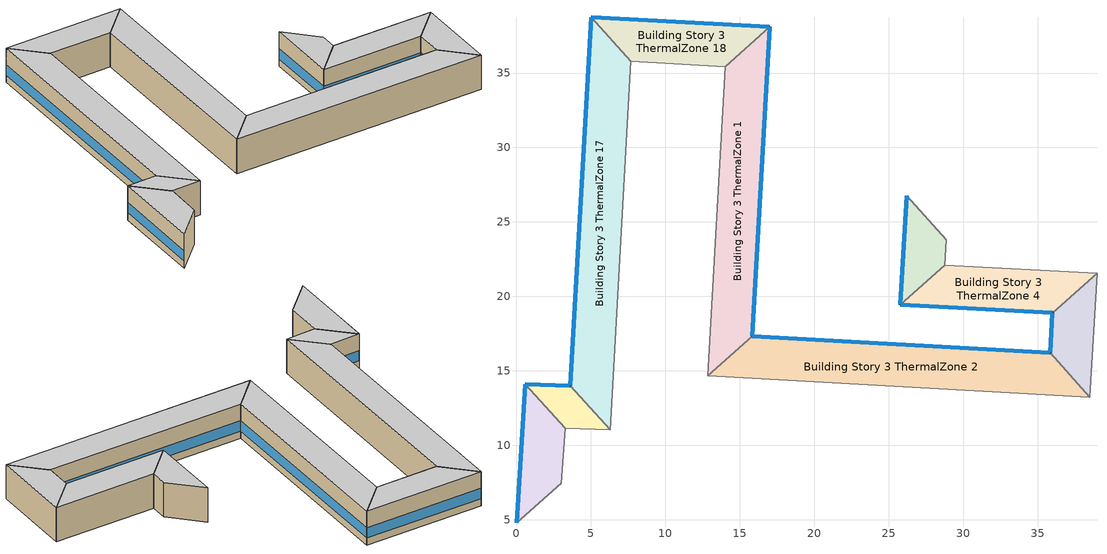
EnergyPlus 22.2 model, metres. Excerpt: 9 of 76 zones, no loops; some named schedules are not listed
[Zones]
Building Story 3 ThermalZone 1
 floor adiabatic (Typical Interior Ceiling): 17,38.09 15.83,17.33 12.84,14.66 14.02,35.43 z7.2
 wall outside (Typical Insulated Steel Framed Exterior Wall R-12.99): 15.83,17.33 17,38.09 z7.2:10.8
 wall adiabatic (Typical Interior Wall): 17,38.09 14.02,35.43 12.84,14.66 15.83,17.33 z7.2:10.8
 window (U 0.55 SHGC 0.25): 15.83,17.35 17,38.07 z7.96:9.04
 ceiling adiabatic (Typical Interior Ceiling): 14.02,35.43 12.84,14.66 15.83,17.33 17,38.09 z10.8
Building Story 3 ThermalZone 15
 floor adiabatic (Typical Interior Ceiling): 0,4.78 0.59,14.1 3.27,11.14 2.99,7.43 z7.2
 wall outside (Typical Insulated Steel Framed Exterior Wall R-12.99): 0.59,14.1 0,4.78 z7.2:10.8
 wall adiabatic (Typical Interior Wall): 0,4.78 2.99,7.43 3.27,11.14 0.59,14.1 z7.2:10.8
 window (U 0.55 SHGC 0.25): 0.58,14.08 0,4.8 z7.96:9.05
 ceiling adiabatic (Typical Interior Ceiling): 2.99,7.43 3.27,11.14 0.59,14.1 0,4.78 z10.8
Building Story 3 ThermalZone 16
 floor adiabatic (Typical Interior Ceiling): 0.59,14.1 3.6,13.99 6.29,11.04 3.27,11.14 z7.2
 wall outside (Typical Insulated Steel Framed Exterior Wall R-12.99): 3.6,13.99 0.59,14.1 z7.2:10.8
 wall adiabatic (Typical Interior Wall): 0.59,14.1 3.27,11.14 6.29,11.04 3.6,13.99 z7.2:10.8
 window (U 0.55 SHGC 0.25): 3.58,13.99 0.61,14.1 z7.96:9.06
 ceiling adiabatic (Typical Interior Ceiling): 3.27,11.14 6.29,11.04 3.6,13.99 0.59,14.1 z10.8
Building Story 3 ThermalZone 17
 floor adiabatic (Typical Interior Ceiling): 3.6,13.99 5.02,38.76 7.69,35.78 6.29,11.04 z7.2
 wall outside (Typical Insulated Steel Framed Exterior Wall R-12.99): 5.02,38.76 3.6,13.99 z7.2:10.8
 wall adiabatic (Typical Interior Wall): 3.6,13.99 6.29,11.04 7.69,35.78 5.02,38.76 z7.2:10.8
 window (U 0.55 SHGC 0.25): 5.02,38.73 3.6,14.02 z7.96:9.04
 ceiling adiabatic (Typical Interior Ceiling): 6.29,11.04 7.69,35.78 5.02,38.76 3.6,13.99 z10.8
Building Story 3 ThermalZone 18
 floor adiabatic (Typical Interior Ceiling): 5.02,38.76 17,38.09 14.02,35.43 7.69,35.78 z7.2
 wall outside (Typical Insulated Steel Framed Exterior Wall R-12.99): 17,38.09 5.02,38.76 z7.2:10.8
 wall adiabatic (Typical Interior Wall): 5.02,38.76 7.69,35.78 14.02,35.43 17,38.09 z7.2:10.8
 window (U 0.55 SHGC 0.25): 16.97,38.09 5.05,38.76 z7.96:9.05
 ceiling adiabatic (Typical Interior Ceiling): 7.69,35.78 14.02,35.43 17,38.09 5.02,38.76 z10.8
Building Story 3 ThermalZone 2
 floor adiabatic (Typical Interior Ceiling): 15.83,17.33 35.84,16.21 38.5,13.22 12.84,14.66 z7.2
 wall outside (Typical Insulated Steel Framed Exterior Wall R-12.99): 35.84,16.21 15.83,17.33 z7.2:10.8
 wall adiabatic (Typical Interior Wall): 15.83,17.33 12.84,14.66 38.5,13.22 35.84,16.21 z7.2:10.8
 window (U 0.55 SHGC 0.25): 35.81,16.22 15.85,17.32 z7.96:9.04
 ceiling adiabatic (Typical Interior Ceiling): 12.84,14.66 38.5,13.22 35.84,16.21 15.83,17.33 z10.8
Building Story 3 ThermalZone 3
 floor adiabatic (Typical Interior Ceiling): 35.84,16.21 36.01,18.88 39,21.54 38.5,13.22 z7.2
 wall outside (Typical Insulated Steel Framed Exterior Wall R-12.99): 36.01,18.88 35.84,16.21 z7.2:10.8
 wall adiabatic (Typical Interior Wall): 35.84,16.21 38.5,13.22 39,21.54 36.01,18.88 z7.2:10.8
 window (U 0.55 SHGC 0.25): 36.01,18.85 35.84,16.24 z7.96:9.06
 ceiling adiabatic (Typical Interior Ceiling): 38.5,13.22 39,21.54 36.01,18.88 35.84,16.21 z10.8
Building Story 3 ThermalZone 4
 floor adiabatic (Typical Interior Ceiling): 36.01,18.88 25.79,19.44 28.77,22.1 39,21.54 z7.2
 wall outside (Typical Insulated Steel Framed Exterior Wall R-12.99): 25.79,19.44 36.01,18.88 z7.2:10.8
 wall adiabatic (Typical Interior Wall): 36.01,18.88 39,21.54 28.77,22.1 25.79,19.44 z7.2:10.8
 window (U 0.55 SHGC 0.25): 25.82,19.43 35.98,18.88 z7.96:9.05
 ceiling adiabatic (Typical Interior Ceiling): 39,21.54 28.77,22.1 25.79,19.44 36.01,18.88 z10.8
Building Story 3 ThermalZone 5
 floor adiabatic (Typical Interior Ceiling): 25.79,19.44 26.21,26.77 28.88,23.78 28.77,22.1 z7.2
 wall outside (Typical Insulated Steel Framed Exterior Wall R-12.99): 26.21,26.77 25.79,19.44 z7.2:10.8
 wall adiabatic (Typical Interior Wall): 25.79,19.44 28.77,22.1 28.88,23.78 26.21,26.77 z7.2:10.8
 window (U 0.55 SHGC 0.25): 26.21,26.74 25.79,19.46 z7.96:9.05
 ceiling adiabatic (Typical Interior Ceiling): 28.77,22.1 28.88,23.78 26.21,26.77 25.79,19.44 z10.8
[Building]
bld_37: Terrain=City
[Site:Location]
Jack Northrop Fld H_CA_USA: Latitude {deg}=41.3121; Longitude {deg}=-105.582; Time Zone {hr}=-8; Elevation {m}=21
[Site:GroundTemperature:FCfactorMethod]
January Ground Temperature {C}=18.8; February Ground Temperature {C}=14.3; March Ground Temperature {C}=13.6; April Ground Temperature {C}=13.2; May Ground Temperature {C}=13.3; June Ground Temperature {C}=12.6; July Ground Temperature {C}=15.3; August Ground Temperature {C}=15.6; September Ground Temperature {C}=17.7; October Ground Temperature {C}=19.4; November Ground Temperature {C}=19.7; December Ground Temperature {C}=18.5
[Site:WaterMainsTemperature]
Calculation Method=Correlation; Annual Average Outdoor Air Temperature {C}=8.96667; Maximum Difference In Monthly Average Outdoor Air Temperatures {deltaC}=26.2
[SizingPeriod:DesignDay] Day of Month=21; Dry-Bulb Temperature Range Modifier Type=DefaultMultipliers; Humidity Condition Type=Wetbulb; Barometric Pressure {Pa}=98769; Rain Indicator=No; Snow Indicator=No; Daylight Saving Time Indicator=No; Begin Environment Reset Mode=FullResetAtBeginEnvironment
Name | Month | Day Type | Maximum Dry-Bulb Temperature {C} | Daily Dry-Bulb Temperature Range {deltaC} | Wetbulb or DewPoint at Maximum Dry-Bulb {C} | Wind Speed {m/s} | Wind Direction {deg} | Solar Model Indicator | ASHRAE Clear Sky Optical Depth for Beam Irradiance (taub) | ASHRAE Clear Sky Optical Depth for Diffuse Irradiance (taud) | Sky Clearness
Buffalo Niagara Intl Ap Ann Clg .4% Condns DB=>MWB 1 | 7 | SummerDesignDay | 30.3 | 9.3 | 21.8 | 5.7 | 240 | ASHRAETau | 0.462 | 2.001
Buffalo Niagara Intl Ap Ann Clg .4% Condns WB=>MDB 1 | 7 | SummerDesignDay | 27.8 | 9.3 | 23.8 | 5.7 | 240 | ASHRAETau | 0.462 | 2.001
Buffalo Niagara Intl Ap Ann Htg 99.6% Condns DB 1 | 1 | WinterDesignDay | -16.3 | 0 | -16.3 | 5.1 | 270 | ASHRAEClearSky |  |  | 0
[Material] Thermal Absorptance=0.9; Solar Absorptance=0.7
Name | Roughness | Thickness {m} | Conductivity {W/m-K} | Density {kg/m3} | Specific Heat {J/kg-K} | Visible Absorptance
100mm Normalweight concrete floor | MediumRough | 0.1016 | 2.31045 | 2322 | 832.557 | 0.7
25mm Stucco | Smooth | 0.0254 | 0.72 | 1856 | 840 | 0.7
5/8 in. Gypsum Board | MediumSmooth | 0.0159 | 0.16 | 800 | 1090 | 0.7
G01 13mm gypsum board | Smooth | 0.0127 | 0.160031 | 800.001 | 1090.73 | 0.5
Std Wood 6inch 1; Std Wood 6inch 2 | MediumSmooth | 0.15 | 0.12 | 540 | 1210 | 0.7
[Material:NoMass] Roughness=Smooth; Thermal Absorptance=0.9; Solar Absorptance=0.7
Name | Thermal Resistance {m2-K/W} | Visible Absorptance
CP02 CARPET PAD | 0.21648 | 0.8
Typical Insulation R-10.81 | 1.90342 | 0.7
[WindowMaterial:Gas]
Gap_1_W_0_0032: Gas Type=Air; Thickness {m}=0.0032
[WindowMaterial:Glazing] Optical Data Type=SpectralAverage; Infrared Transmittance at Normal Incidence=0; Back Side Infrared Hemispherical Emissivity=0.84; Conductivity {W/m-K}=1; Dirt Correction Factor for Solar and Visible Transmittance=1; Solar Diffusing=No
Name | Thickness {m} | Solar Transmittance at Normal Incidence | Front Side Solar Reflectance at Normal Incidence | Back Side Solar Reflectance at Normal Incidence | Visible Transmittance at Normal Incidence | Front Side Visible Reflectance at Normal Incidence | Back Side Visible Reflectance at Normal Incidence | Front Side Infrared Hemispherical Emissivity
Glass_2022F_LayerAvg | 0.0039 | 0.355897 | 0.394095 | 0.265645 | 0.677694 | 0.042734 | 0.05547 | 0.046
Glass_2175_LayerAvg | 0.0086 | 0.167758 | 0.217606 | 0.437978 | 0.416044 | 0.078729 | 0.10654 | 0.84
[Construction]
InteriorFurnishings 1: Std Wood 6inch 1
InteriorFurnishings 2: Std Wood 6inch 2
Typical Insulated Steel Framed Exterior Wall R-12.99: 25mm Stucco, 5/8 in. Gypsum Board, Typical Insulation R-10.81, 5/8 in. Gypsum Board
Typical Interior Ceiling: CP02 CARPET PAD, 100mm Normalweight concrete floor
Typical Interior Wall: G01 13mm gypsum board, G01 13mm gypsum board
U 0.55 SHGC 0.25: Glass_2175_LayerAvg, Gap_1_W_0_0032, Glass_2022F_LayerAvg
[Zone] Multiplier=1; Part of Total Floor Area=Yes
Building Story 3 ThermalZone 1; Building Story 3 ThermalZone 15; Building Story 3 ThermalZone 16; Building Story 3 ThermalZone 17; Building Story 3 ThermalZone 18; Building Story 3 ThermalZone 2; Building Story 3 ThermalZone 3; Building Story 3 ThermalZone 4; Building Story 3 ThermalZone 5
[Space] Space Type=Story Mid2 Blended Space Type
Name | Zone
Building Story 3 Space 1 | Building Story 3 ThermalZone 1
Building Story 3 Space 15 | Building Story 3 ThermalZone 15
Building Story 3 Space 16 | Building Story 3 ThermalZone 16
Building Story 3 Space 17 | Building Story 3 ThermalZone 17
Building Story 3 Space 18 | Building Story 3 ThermalZone 18
Building Story 3 Space 2 | Building Story 3 ThermalZone 2
Building Story 3 Space 3 | Building Story 3 ThermalZone 3
Building Story 3 Space 4 | Building Story 3 ThermalZone 4
Building Story 3 Space 5 | Building Story 3 ThermalZone 5
[SpaceList]
Story Mid2 Blended Space Type: Building Story 3 Space 6, Building Story 3 Space 9, Building Story 3 Space 14, Building Story 3 Space 16, Building Story 3 Space 17, Building Story 3 Space 15, Building Story 3 Space 8, Building Story 3 Space 3, Building Story 3 Space 7, Building Story 3 Space 5, Building Story 3 Space 4, Building Story 3 Space 11, Building Story 3 Space 10, Building Story 3 Space 2, Building Story 3 Space 13, Building Story 3 Space 18, Building Story 3 Space 1, Building Story 3 Space, Building Story 3 Space 12
[InternalMass]
Name | Construction | Zone or ZoneList | Space or SpaceList | Surface Area {m2}
Building Story 3 Space 16 Office WholeBuilding - Lg Office A  - Story Mid2 Mass; Building Story 3 Space 16 Office WholeBuilding - Lg Office C  - Story Mid2 Mass | InteriorFurnishings 1 | Building Story 3 ThermalZone 16 | Building Story 3 Space 16 | 1.07149
Building Story 3 Space 17 Office WholeBuilding - Lg Office A  - Story Mid2 Mass; Building Story 3 Space 17 Office WholeBuilding - Lg Office C  - Story Mid2 Mass | InteriorFurnishings 1 | Building Story 3 ThermalZone 17 | Building Story 3 Space 17 | 8.72851
Building Story 3 Space 15 Office WholeBuilding - Lg Office A  - Story Mid2 Mass; Building Story 3 Space 15 Office WholeBuilding - Lg Office C  - Story Mid2 Mass | InteriorFurnishings 1 | Building Story 3 ThermalZone 15 | Building Story 3 Space 15 | 2.30123
Building Story 3 Space 3 Office WholeBuilding - Lg Office A  - Story Mid2 Mass; Building Story 3 Space 3 Office WholeBuilding - Lg Office C  - Story Mid2 Mass | InteriorFurnishings 1 | Building Story 3 ThermalZone 3 | Building Story 3 Space 3 | 1.92593
Building Story 3 Space 5 Office WholeBuilding - Lg Office A  - Story Mid2 Mass; Building Story 3 Space 5 Office WholeBuilding - Lg Office C  - Story Mid2 Mass | InteriorFurnishings 1 | Building Story 3 ThermalZone 5 | Building Story 3 Space 5 | 1.58098
Building Story 3 Space 4 Office WholeBuilding - Lg Office A  - Story Mid2 Mass; Building Story 3 Space 4 Office WholeBuilding - Lg Office C  - Story Mid2 Mass | InteriorFurnishings 1 | Building Story 3 ThermalZone 4 | Building Story 3 Space 4 | 3.57642
Building Story 3 Space 2 Office WholeBuilding - Lg Office A  - Story Mid2 Mass; Building Story 3 Space 2 Office WholeBuilding - Lg Office C  - Story Mid2 Mass | InteriorFurnishings 1 | Building Story 3 ThermalZone 2 | Building Story 3 Space 2 | 8.02273
Building Story 3 Space 18 Office WholeBuilding - Lg Office A  - Story Mid2 Mass; Building Story 3 Space 18 Office WholeBuilding - Lg Office C  - Story Mid2 Mass | InteriorFurnishings 1 | Building Story 3 ThermalZone 18 | Building Story 3 Space 18 | 3.21115
Building Story 3 Space 1 Office WholeBuilding - Lg Office A  - Story Mid2 Mass; Building Story 3 Space 1 Office WholeBuilding - Lg Office C  - Story Mid2 Mass | InteriorFurnishings 1 | Building Story 3 ThermalZone 1 | Building Story 3 Space 1 | 7.28305
Building Story 3 Space 16 Office WholeBuilding - Lg Office A end_a - Story Mid2 Mass; Building Story 3 Space 16 Office WholeBuilding - Lg Office C end_a - Story Mid2 Mass | InteriorFurnishings 1 | Building Story 3 ThermalZone 16 | Building Story 3 Space 16 | 0.200138
Building Story 3 Space 17 Office WholeBuilding - Lg Office A end_a - Story Mid2 Mass; Building Story 3 Space 17 Office WholeBuilding - Lg Office C end_a - Story Mid2 Mass | InteriorFurnishings 1 | Building Story 3 ThermalZone 17 | Building Story 3 Space 17 | 1.63036
Building Story 3 Space 15 Office WholeBuilding - Lg Office A end_a - Story Mid2 Mass; Building Story 3 Space 15 Office WholeBuilding - Lg Office C end_a - Story Mid2 Mass | InteriorFurnishings 1 | Building Story 3 ThermalZone 15 | Building Story 3 Space 15 | 0.429837
Building Story 3 Space 3 Office WholeBuilding - Lg Office A end_a - Story Mid2 Mass; Building Story 3 Space 3 Office WholeBuilding - Lg Office C end_a - Story Mid2 Mass | InteriorFurnishings 1 | Building Story 3 ThermalZone 3 | Building Story 3 Space 3 | 0.359736
Building Story 3 Space 5 Office WholeBuilding - Lg Office A end_a - Story Mid2 Mass; Building Story 3 Space 5 Office WholeBuilding - Lg Office C end_a - Story Mid2 Mass | InteriorFurnishings 1 | Building Story 3 ThermalZone 5 | Building Story 3 Space 5 | 0.295304
Building Story 3 Space 4 Office WholeBuilding - Lg Office A end_a - Story Mid2 Mass; Building Story 3 Space 4 Office WholeBuilding - Lg Office C end_a - Story Mid2 Mass | InteriorFurnishings 1 | Building Story 3 ThermalZone 4 | Building Story 3 Space 4 | 0.668023
Building Story 3 Space 2 Office WholeBuilding - Lg Office A end_a - Story Mid2 Mass; Building Story 3 Space 2 Office WholeBuilding - Lg Office C end_a - Story Mid2 Mass | InteriorFurnishings 1 | Building Story 3 ThermalZone 2 | Building Story 3 Space 2 | 1.49853
Building Story 3 Space 18 Office WholeBuilding - Lg Office A end_a - Story Mid2 Mass; Building Story 3 Space 18 Office WholeBuilding - Lg Office C end_a - Story Mid2 Mass | InteriorFurnishings 1 | Building Story 3 ThermalZone 18 | Building Story 3 Space 18 | 0.599796
Building Story 3 Space 1 Office WholeBuilding - Lg Office A end_a - Story Mid2 Mass; Building Story 3 Space 1 Office WholeBuilding - Lg Office C end_a - Story Mid2 Mass | InteriorFurnishings 1 | Building Story 3 ThermalZone 1 | Building Story 3 Space 1 | 1.36037
Building Story 3 Space 16 Office WholeBuilding - Lg Office B  - Story Mid2 Mass | InteriorFurnishings 1 | Building Story 3 ThermalZone 16 | Building Story 3 Space 16 | 5.99194
Building Story 3 Space 17 Office WholeBuilding - Lg Office B  - Story Mid2 Mass | InteriorFurnishings 1 | Building Story 3 ThermalZone 17 | Building Story 3 Space 17 | 48.8113
Building Story 3 Space 15 Office WholeBuilding - Lg Office B  - Story Mid2 Mass | InteriorFurnishings 1 | Building Story 3 ThermalZone 15 | Building Story 3 Space 15 | 12.8689
Building Story 3 Space 3 Office WholeBuilding - Lg Office B  - Story Mid2 Mass | InteriorFurnishings 1 | Building Story 3 ThermalZone 3 | Building Story 3 Space 3 | 10.7701
Building Story 3 Space 5 Office WholeBuilding - Lg Office B  - Story Mid2 Mass | InteriorFurnishings 1 | Building Story 3 ThermalZone 5 | Building Story 3 Space 5 | 8.8411
Building Story 3 Space 4 Office WholeBuilding - Lg Office B  - Story Mid2 Mass | InteriorFurnishings 1 | Building Story 3 ThermalZone 4 | Building Story 3 Space 4 | 19.9999
Building Story 3 Space 2 Office WholeBuilding - Lg Office B  - Story Mid2 Mass | InteriorFurnishings 1 | Building Story 3 ThermalZone 2 | Building Story 3 Space 2 | 44.8645
Building Story 3 Space 18 Office WholeBuilding - Lg Office B  - Story Mid2 Mass | InteriorFurnishings 1 | Building Story 3 ThermalZone 18 | Building Story 3 Space 18 | 17.9573
Building Story 3 Space 1 Office WholeBuilding - Lg Office B  - Story Mid2 Mass | InteriorFurnishings 1 | Building Story 3 ThermalZone 1 | Building Story 3 Space 1 | 40.7281
Building Story 3 Space 16 Office WholeBuilding - Lg Office B end_a - Story Mid2 Mass | InteriorFurnishings 1 | Building Story 3 ThermalZone 16 | Building Story 3 Space 16 | 1.11921
Building Story 3 Space 17 Office WholeBuilding - Lg Office B end_a - Story Mid2 Mass | InteriorFurnishings 1 | Building Story 3 ThermalZone 17 | Building Story 3 Space 17 | 9.11725
Building Story 3 Space 15 Office WholeBuilding - Lg Office B end_a - Story Mid2 Mass | InteriorFurnishings 1 | Building Story 3 ThermalZone 15 | Building Story 3 Space 15 | 2.40372
Building Story 3 Space 3 Office WholeBuilding - Lg Office B end_a - Story Mid2 Mass | InteriorFurnishings 1 | Building Story 3 ThermalZone 3 | Building Story 3 Space 3 | 2.0117
Building Story 3 Space 5 Office WholeBuilding - Lg Office B end_a - Story Mid2 Mass | InteriorFurnishings 1 | Building Story 3 ThermalZone 5 | Building Story 3 Space 5 | 1.65139
Building Story 3 Space 4 Office WholeBuilding - Lg Office B end_a - Story Mid2 Mass | InteriorFurnishings 1 | Building Story 3 ThermalZone 4 | Building Story 3 Space 4 | 3.7357
Building Story 3 Space 2 Office WholeBuilding - Lg Office B end_a - Story Mid2 Mass | InteriorFurnishings 1 | Building Story 3 ThermalZone 2 | Building Story 3 Space 2 | 8.38003
Building Story 3 Space 18 Office WholeBuilding - Lg Office B end_a - Story Mid2 Mass | InteriorFurnishings 1 | Building Story 3 ThermalZone 18 | Building Story 3 Space 18 | 3.35416
Building Story 3 Space 1 Office WholeBuilding - Lg Office B end_a - Story Mid2 Mass | InteriorFurnishings 1 | Building Story 3 ThermalZone 1 | Building Story 3 Space 1 | 7.60741
Building Story 3 Space 16 SecondarySchool Classroom A  - Story Mid2 Mass; Building Story 3 Space 16 SecondarySchool Classroom C  - Story Mid2 Mass | InteriorFurnishings 1 | Building Story 3 ThermalZone 16 | Building Story 3 Space 16 | 1.79773
Building Story 3 Space 17 SecondarySchool Classroom A  - Story Mid2 Mass; Building Story 3 Space 17 SecondarySchool Classroom C  - Story Mid2 Mass | InteriorFurnishings 1 | Building Story 3 ThermalZone 17 | Building Story 3 Space 17 | 14.6446
Building Story 3 Space 15 SecondarySchool Classroom A  - Story Mid2 Mass; Building Story 3 Space 15 SecondarySchool Classroom C  - Story Mid2 Mass | InteriorFurnishings 1 | Building Story 3 ThermalZone 15 | Building Story 3 Space 15 | 3.861
Building Story 3 Space 3 SecondarySchool Classroom A  - Story Mid2 Mass; Building Story 3 Space 3 SecondarySchool Classroom C  - Story Mid2 Mass | InteriorFurnishings 1 | Building Story 3 ThermalZone 3 | Building Story 3 Space 3 | 3.23131
Building Story 3 Space 5 SecondarySchool Classroom A  - Story Mid2 Mass; Building Story 3 Space 5 SecondarySchool Classroom C  - Story Mid2 Mass | InteriorFurnishings 1 | Building Story 3 ThermalZone 5 | Building Story 3 Space 5 | 2.65256
Building Story 3 Space 4 SecondarySchool Classroom A  - Story Mid2 Mass; Building Story 3 Space 4 SecondarySchool Classroom C  - Story Mid2 Mass | InteriorFurnishings 1 | Building Story 3 ThermalZone 4 | Building Story 3 Space 4 | 6.00049
Building Story 3 Space 2 SecondarySchool Classroom A  - Story Mid2 Mass; Building Story 3 Space 2 SecondarySchool Classroom C  - Story Mid2 Mass | InteriorFurnishings 1 | Building Story 3 ThermalZone 2 | Building Story 3 Space 2 | 13.4605
Building Story 3 Space 18 SecondarySchool Classroom A  - Story Mid2 Mass; Building Story 3 Space 18 SecondarySchool Classroom C  - Story Mid2 Mass | InteriorFurnishings 1 | Building Story 3 ThermalZone 18 | Building Story 3 Space 18 | 5.38765
Building Story 3 Space 1 SecondarySchool Classroom A  - Story Mid2 Mass; Building Story 3 Space 1 SecondarySchool Classroom C  - Story Mid2 Mass | InteriorFurnishings 1 | Building Story 3 ThermalZone 1 | Building Story 3 Space 1 | 12.2195
Building Story 3 Space 16 SecondarySchool Classroom A end_b - Story Mid2 Mass; Building Story 3 Space 16 SecondarySchool Classroom C end_b - Story Mid2 Mass | InteriorFurnishings 1 | Building Story 3 ThermalZone 16 | Building Story 3 Space 16 | 0.445588
Building Story 3 Space 17 SecondarySchool Classroom A end_b - Story Mid2 Mass; Building Story 3 Space 17 SecondarySchool Classroom C end_b - Story Mid2 Mass | InteriorFurnishings 1 | Building Story 3 ThermalZone 17 | Building Story 3 Space 17 | 3.62983
Building Story 3 Space 15 SecondarySchool Classroom A end_b - Story Mid2 Mass; Building Story 3 Space 15 SecondarySchool Classroom C end_b - Story Mid2 Mass | InteriorFurnishings 1 | Building Story 3 ThermalZone 15 | Building Story 3 Space 15 | 0.95699
Building Story 3 Space 3 SecondarySchool Classroom A end_b - Story Mid2 Mass; Building Story 3 Space 3 SecondarySchool Classroom C end_b - Story Mid2 Mass | InteriorFurnishings 1 | Building Story 3 ThermalZone 3 | Building Story 3 Space 3 | 0.800916
Building Story 3 Space 5 SecondarySchool Classroom A end_b - Story Mid2 Mass; Building Story 3 Space 5 SecondarySchool Classroom C end_b - Story Mid2 Mass | InteriorFurnishings 1 | Building Story 3 ThermalZone 5 | Building Story 3 Space 5 | 0.657465
Building Story 3 Space 4 SecondarySchool Classroom A end_b - Story Mid2 Mass; Building Story 3 Space 4 SecondarySchool Classroom C end_b - Story Mid2 Mass | InteriorFurnishings 1 | Building Story 3 ThermalZone 4 | Building Story 3 Space 4 | 1.48729
Building Story 3 Space 2 SecondarySchool Classroom A end_b - Story Mid2 Mass; Building Story 3 Space 2 SecondarySchool Classroom C end_b - Story Mid2 Mass | InteriorFurnishings 1 | Building Story 3 ThermalZone 2 | Building Story 3 Space 2 | 3.33633
Building Story 3 Space 18 SecondarySchool Classroom A end_b - Story Mid2 Mass; Building Story 3 Space 18 SecondarySchool Classroom C end_b - Story Mid2 Mass | InteriorFurnishings 1 | Building Story 3 ThermalZone 18 | Building Story 3 Space 18 | 1.33539
Building Story 3 Space 1 SecondarySchool Classroom A end_b - Story Mid2 Mass; Building Story 3 Space 1 SecondarySchool Classroom C end_b - Story Mid2 Mass | InteriorFurnishings 1 | Building Story 3 ThermalZone 1 | Building Story 3 Space 1 | 3.02873
Building Story 3 Space 16 SecondarySchool Corridor B  - Story Mid2 Mass | InteriorFurnishings 1 | Building Story 3 ThermalZone 16 | Building Story 3 Space 16 | 2.53492
Building Story 3 Space 17 SecondarySchool Corridor B  - Story Mid2 Mass | InteriorFurnishings 1 | Building Story 3 ThermalZone 17 | Building Story 3 Space 17 | 20.6499
Building Story 3 Space 15 SecondarySchool Corridor B  - Story Mid2 Mass | InteriorFurnishings 1 | Building Story 3 ThermalZone 15 | Building Story 3 Space 15 | 5.44425
Building Story 3 Space 3 SecondarySchool Corridor B  - Story Mid2 Mass | InteriorFurnishings 1 | Building Story 3 ThermalZone 3 | Building Story 3 Space 3 | 4.55636
Building Story 3 Space 5 SecondarySchool Corridor B  - Story Mid2 Mass | InteriorFurnishings 1 | Building Story 3 ThermalZone 5 | Building Story 3 Space 5 | 3.74027
Building Story 3 Space 4 SecondarySchool Corridor B  - Story Mid2 Mass | InteriorFurnishings 1 | Building Story 3 ThermalZone 4 | Building Story 3 Space 4 | 8.46107
Building Story 3 Space 2 SecondarySchool Corridor B  - Story Mid2 Mass | InteriorFurnishings 1 | Building Story 3 ThermalZone 2 | Building Story 3 Space 2 | 18.9801
Building Story 3 Space 18 SecondarySchool Corridor B  - Story Mid2 Mass | InteriorFurnishings 1 | Building Story 3 ThermalZone 18 | Building Story 3 Space 18 | 7.59692
Building Story 3 Space 1 SecondarySchool Corridor B  - Story Mid2 Mass | InteriorFurnishings 1 | Building Story 3 ThermalZone 1 | Building Story 3 Space 1 | 17.2302
Building Story 3 Space 16 SecondarySchool Corridor B end_b - Story Mid2 Mass | InteriorFurnishings 1 | Building Story 3 ThermalZone 16 | Building Story 3 Space 16 | 0.628307
Building Story 3 Space 17 SecondarySchool Corridor B end_b - Story Mid2 Mass | InteriorFurnishings 1 | Building Story 3 ThermalZone 17 | Building Story 3 Space 17 | 5.11829
Building Story 3 Space 15 SecondarySchool Corridor B end_b - Story Mid2 Mass | InteriorFurnishings 1 | Building Story 3 ThermalZone 15 | Building Story 3 Space 15 | 1.34942
Building Story 3 Space 3 SecondarySchool Corridor B end_b - Story Mid2 Mass | InteriorFurnishings 1 | Building Story 3 ThermalZone 3 | Building Story 3 Space 3 | 1.12934
Building Story 3 Space 5 SecondarySchool Corridor B end_b - Story Mid2 Mass | InteriorFurnishings 1 | Building Story 3 ThermalZone 5 | Building Story 3 Space 5 | 0.927067
Building Story 3 Space 4 SecondarySchool Corridor B end_b - Story Mid2 Mass | InteriorFurnishings 1 | Building Story 3 ThermalZone 4 | Building Story 3 Space 4 | 2.09717
Building Story 3 Space 2 SecondarySchool Corridor B end_b - Story Mid2 Mass | InteriorFurnishings 1 | Building Story 3 ThermalZone 2 | Building Story 3 Space 2 | 4.70443
Building Story 3 Space 18 SecondarySchool Corridor B end_b - Story Mid2 Mass | InteriorFurnishings 1 | Building Story 3 ThermalZone 18 | Building Story 3 Space 18 | 1.88298
Building Story 3 Space 1 SecondarySchool Corridor B end_b - Story Mid2 Mass | InteriorFurnishings 1 | Building Story 3 ThermalZone 1 | Building Story 3 Space 1 | 4.27069
Building Story 3 Space 1 Mass | InteriorFurnishings 2 | Building Story 3 ThermalZone 1 | Building Story 3 Space 1 | 117.62
Building Story 3 Space 15 Mass | InteriorFurnishings 2 | Building Story 3 ThermalZone 15 | Building Story 3 Space 15 | 37.1644
Building Story 3 Space 16 Mass | InteriorFurnishings 2 | Building Story 3 ThermalZone 16 | Building Story 3 Space 16 | 17.3043
Building Story 3 Space 17 Mass | InteriorFurnishings 2 | Building Story 3 ThermalZone 17 | Building Story 3 Space 17 | 140.963
Building Story 3 Space 18 Mass | InteriorFurnishings 2 | Building Story 3 ThermalZone 18 | Building Story 3 Space 18 | 51.8593
Building Story 3 Space 2 Mass | InteriorFurnishings 2 | Building Story 3 ThermalZone 2 | Building Story 3 Space 2 | 129.565
Building Story 3 Space 3 Mass | InteriorFurnishings 2 | Building Story 3 ThermalZone 3 | Building Story 3 Space 3 | 31.1033
Building Story 3 Space 4 Mass | InteriorFurnishings 2 | Building Story 3 ThermalZone 4 | Building Story 3 Space 4 | 57.7583
Building Story 3 Space 5 Mass | InteriorFurnishings 2 | Building Story 3 ThermalZone 5 | Building Story 3 Space 5 | 25.5324
[Lights] Zone or ZoneList or Space or SpaceList=Story Mid2 Blended Space Type; Design Level Calculation Method=Watts/Area; Return Air Fraction=0; Fraction Visible=0.2; Fraction Replaceable=1
Name | Schedule | Watts per Zone Floor Area {W/m2} | Fraction Radiant
Office WholeBuilding - Lg Office Lights 1 | OfficeLarge BLDG_LIGHT_SCH_2013 | 4.92443 | 0.7
SecondarySchool Classroom Lights 2 | SchoolSecondary BLDG_LIGHT_CLASSROOM_SCH_2013 | 3.46067 | 0.37
SecondarySchool Corridor Lights 2 | SchoolSecondary BLDG_LIGHT_CORRIDOR_SCH_2013 | 1.29865 | 0.37
[People] Zone or ZoneList or Space or SpaceList=Story Mid2 Blended Space Type; Number of People Calculation Method=People/Area; Fraction Radiant=0.3; Enable ASHRAE 55 Comfort Warnings=Yes; Mean Radiant Temperature Calculation Type=ZoneAveraged; Work Efficiency Schedule=Work Efficiency Schedule; Clothing Insulation Schedule=Clothing Schedule; Air Velocity Schedule=Air Velocity Schedule; Thermal Comfort Model 1 Type=Fanger
Name | Number of People Schedule | People per Floor Area {person/m2} | Activity Level Schedule
Office WholeBuilding - Lg Office People 1 | OfficeLarge BLDG_OCC_SCH | 0.030027 | OfficeLarge ACTIVITY_SCH
SecondarySchool Classroom People 2 | SchoolSecondary BLDG_OCC_SCH | 0.0976802 | SchoolSecondary ACTIVITY_SCH
[ElectricEquipment] Zone or ZoneList or Space or SpaceList=Story Mid2 Blended Space Type; Design Level Calculation Method=Watts/Area; Fraction Latent=0; Fraction Radiant=0.5; Fraction Lost=0
Name | Schedule | Watts per Zone Floor Area {W/m2}
Office WholeBuilding - Lg Office Elec Equip 1 | OfficeLarge BLDG_EQUIP_SCH | 4.50246
SecondarySchool Classroom Elec Equip 2 | SchoolSecondary BLDG_EQUIP_SCH_2013 | 2.59271
SecondarySchool Corridor Elec Equip 2 | SchoolSecondary BLDG_EQUIP_SCH_2013 | 0.728029
[ZoneInfiltration:DesignFlowRate] Zone or ZoneList or Space or SpaceList=Story Mid2 Blended Space Type; Schedule=Always On Discrete; Design Flow Rate Calculation Method=Flow/ExteriorArea; Constant Term Coefficient=0; Temperature Term Coefficient=0; Velocity Term Coefficient=0.224; Velocity Squared Term Coefficient=0
Name | Flow Rate per Exterior Surface Area {m3/s-m2}
Office WholeBuilding - Lg Office A  - Story Mid2 Infiltration; Office WholeBuilding - Lg Office C  - Story Mid2 Infiltration | 8.03287e-05
Office WholeBuilding - Lg Office A end_a - Story Mid2 Infiltration; Office WholeBuilding - Lg Office C end_a - Story Mid2 Infiltration | 3.00085e-05
Office WholeBuilding - Lg Office B end_a - Story Mid2 Infiltration | 8.39062e-05
SecondarySchool Classroom A  - Story Mid2 Infiltration; SecondarySchool Classroom C  - Story Mid2 Infiltration | 6.05349e-05
SecondarySchool Classroom A end_b - Story Mid2 Infiltration; SecondarySchool Classroom C end_b - Story Mid2 Infiltration | 4.84097e-05
SecondarySchool Corridor B end_b - Story Mid2 Infiltration | 4.71038e-05
[Daylighting:Controls] Lighting Control Type=Stepped; Minimum Input Power Fraction for Continuous or ContinuousOff Dimming Control=0.3; Minimum Light Output Fraction for Continuous or ContinuousOff Dimming Control=0.2; Number of Stepped Control Steps=3; Probability Lighting will be Reset When Needed in Manual Stepped Control=1; Glare Calculation Azimuth Angle of View Direction Clockwise from Zone y-Axis {deg}=-0; Maximum Allowable Discomfort Glare Index=22; Illuminance Setpoint at Reference Point 1 {lux}=377
Name | Zone or Space | Glare Calculation Daylighting Reference Point | Daylighting Reference Point Name 1 | Fraction of Lights Controlled by Reference Point 1 | Daylighting Reference Point Name 2 | Fraction of Lights Controlled by Reference Point 2 | Illuminance Setpoint at Reference Point 2 {lux}
Building Story 3 ThermalZone 1 DaylightingControls | Building Story 3 ThermalZone 1 | Building Story 3 Space 1 Daylt Sensor 1 | Building Story 3 Space 1 Daylt Sensor 1 | 0.438 | Building Story 3 Space 1 Daylt Sensor 2 | 0.104 | 377
Building Story 3 ThermalZone 17 DaylightingControls | Building Story 3 ThermalZone 17 | Building Story 3 Space 17 Daylt Sensor 1 | Building Story 3 Space 17 Daylt Sensor 1 | 0.437 | Building Story 3 Space 17 Daylt Sensor 2 | 0.106 | 377
Building Story 3 ThermalZone 18 DaylightingControls | Building Story 3 ThermalZone 18 | Building Story 3 Space 18 Daylt Sensor 1 | Building Story 3 Space 18 Daylt Sensor 1 | 0.491
Building Story 3 ThermalZone 2 DaylightingControls | Building Story 3 ThermalZone 2 | Building Story 3 Space 2 Daylt Sensor 1 | Building Story 3 Space 2 Daylt Sensor 1 | 0.414 | Building Story 3 Space 2 Daylt Sensor 2 | 0.107 | 377
Building Story 3 ThermalZone 4 DaylightingControls | Building Story 3 ThermalZone 4 | Building Story 3 Space 4 Daylt Sensor 1 | Building Story 3 Space 4 Daylt Sensor 1 | 0.434
[Exterior:Lights] Control Option=AstronomicalClock
Name | Schedule | Design Level {W}
Building Facades | Schedule Ruleset 1 | 854.119
Main Entries | Schedule Ruleset 2 | 240
Other Doors | Schedule Ruleset 2 | 415.535
Parking Areas and Drives | Schedule Ruleset 2 | 7432.4
[Schedule:Day:Interval]
OfficeLarge BLDG_LIGHT_SCH_2013 Wkdy Day: No, 05:00, 0.05, 06:00, 0.1, 07:00, 0.0905601, 08:00, 0.27168, 17:00, 0.815041, 18:00, 0.452801, 20:00, 0.27168, 22:00, 0.18112, 23:00, 0.0905601, 24:00, 0.0452801
OfficeLarge BLDG_LIGHT_SCH_2013 Sat Day: No, 06:00, 0.05, 08:00, 0.0905601, 12:00, 0.27168, 17:00, 0.13584, 19:00, 0.0452801, 24:00, 0.05
OfficeLarge BLDG_LIGHT_SCH_2013 Default: No, 05:00, 0.05, 18:00, 0.0452801, 24:00, 0.05
OfficeLarge BLDG_LIGHT_SCH_2013 Summer Design Day; OfficeLarge BLDG_EQUIP_SCH Summer Design Day: No, 24:00, 1
OfficeLarge BLDG_LIGHT_SCH_2013 Winter Design Day; OfficeLarge BLDG_OCC_SCH Winter Design Day; OfficeLarge BLDG_EQUIP_SCH Winter Design Day: No, 24:00, 0
OfficeLarge BLDG_OCC_SCH Wkdy Day: No, 06:00, 0, 07:00, 0.1, 08:00, 0.2, 12:00, 0.95, 13:00, 0.5, 17:00, 0.95, 18:00, 0.3, 22:00, 0.1, 24:00, 0.05
OfficeLarge BLDG_OCC_SCH Sat Day: No, 06:00, 0, 08:00, 0.1, 12:00, 0.3, 17:00, 0.1, 19:00, 0.05, 24:00, 0
OfficeLarge BLDG_OCC_SCH Default: No, 06:00, 0, 18:00, 0.05, 24:00, 0
OfficeLarge BLDG_OCC_SCH Summer Design Day: No, 06:00, 0, 22:00, 1, 24:00, 0.05
OfficeLarge ACTIVITY_SCH Default; OfficeLarge ACTIVITY_SCH Summer Design Day; OfficeLarge ACTIVITY_SCH Winter Design Day: No, 24:00, 120
OfficeLarge BLDG_EQUIP_SCH Wkdy Day: No, 08:00, 0.4, 12:00, 0.9, 13:00, 0.8, 17:00, 0.9, 18:00, 0.5, 24:00, 0.4
OfficeLarge BLDG_EQUIP_SCH Sat Day: No, 06:00, 0.3, 08:00, 0.4, 12:00, 0.5, 17:00, 0.35, 24:00, 0.3
OfficeLarge BLDG_EQUIP_SCH Default: No, 24:00, 0.3
[Schedule:Week:Daily]
OfficeLarge BLDG_LIGHT_SCH_2013 Week Rule - Jan1-Jan3: OfficeLarge BLDG_LIGHT_SCH_2013 Wkdy Day, OfficeLarge BLDG_LIGHT_SCH_2013 Wkdy Day, OfficeLarge BLDG_LIGHT_SCH_2013 Wkdy Day, OfficeLarge BLDG_LIGHT_SCH_2013 Wkdy Day, OfficeLarge BLDG_LIGHT_SCH_2013 Wkdy Day, OfficeLarge BLDG_LIGHT_SCH_2013 Wkdy Day, OfficeLarge BLDG_LIGHT_SCH_2013 Sat Day, OfficeLarge BLDG_LIGHT_SCH_2013 Default, OfficeLarge BLDG_LIGHT_SCH_2013 Summer Design Day, OfficeLarge BLDG_LIGHT_SCH_2013 Winter Design Day, OfficeLarge BLDG_LIGHT_SCH_2013 Default, OfficeLarge BLDG_LIGHT_SCH_2013 Default
OfficeLarge BLDG_LIGHT_SCH_2013 Week Rule - Jan4-Dec31: OfficeLarge BLDG_LIGHT_SCH_2013 Default, OfficeLarge BLDG_LIGHT_SCH_2013 Wkdy Day, OfficeLarge BLDG_LIGHT_SCH_2013 Wkdy Day, OfficeLarge BLDG_LIGHT_SCH_2013 Wkdy Day, OfficeLarge BLDG_LIGHT_SCH_2013 Wkdy Day, OfficeLarge BLDG_LIGHT_SCH_2013 Wkdy Day, OfficeLarge BLDG_LIGHT_SCH_2013 Sat Day, OfficeLarge BLDG_LIGHT_SCH_2013 Default, OfficeLarge BLDG_LIGHT_SCH_2013 Summer Design Day, OfficeLarge BLDG_LIGHT_SCH_2013 Winter Design Day, OfficeLarge BLDG_LIGHT_SCH_2013 Default, OfficeLarge BLDG_LIGHT_SCH_2013 Default
SchoolSecondary BLDG_LIGHT_CLASSROOM_SCH_2013 Week Rule - Jan1-Jan3: SchoolSecondary BLDG_LIGHT_CLASSROOM_SCH_2013 Wkdy Day, SchoolSecondary BLDG_LIGHT_CLASSROOM_SCH_2013 Wkdy Day, SchoolSecondary BLDG_LIGHT_CLASSROOM_SCH_2013 Wkdy Day, SchoolSecondary BLDG_LIGHT_CLASSROOM_SCH_2013 Wkdy Day, SchoolSecondary BLDG_LIGHT_CLASSROOM_SCH_2013 Wkdy Day, SchoolSecondary BLDG_LIGHT_CLASSROOM_SCH_2013 Wkdy Day, SchoolSecondary BLDG_LIGHT_CLASSROOM_SCH_2013 Wknd Day, SchoolSecondary BLDG_LIGHT_CLASSROOM_SCH_2013 Default, SchoolSecondary BLDG_LIGHT_CLASSROOM_SCH_2013 Summer Design Day, SchoolSecondary BLDG_LIGHT_CLASSROOM_SCH_2013 Winter Design Day, SchoolSecondary BLDG_LIGHT_CLASSROOM_SCH_2013 Default, SchoolSecondary BLDG_LIGHT_CLASSROOM_SCH_2013 Default
SchoolSecondary BLDG_LIGHT_CLASSROOM_SCH_2013 Week Rule - Jan4-Jun27: SchoolSecondary BLDG_LIGHT_CLASSROOM_SCH_2013 Wknd Day, SchoolSecondary BLDG_LIGHT_CLASSROOM_SCH_2013 Wkdy Day, SchoolSecondary BLDG_LIGHT_CLASSROOM_SCH_2013 Wkdy Day, SchoolSecondary BLDG_LIGHT_CLASSROOM_SCH_2013 Wkdy Day, SchoolSecondary BLDG_LIGHT_CLASSROOM_SCH_2013 Wkdy Day, SchoolSecondary BLDG_LIGHT_CLASSROOM_SCH_2013 Wkdy Day, SchoolSecondary BLDG_LIGHT_CLASSROOM_SCH_2013 Wknd Day, SchoolSecondary BLDG_LIGHT_CLASSROOM_SCH_2013 Default, SchoolSecondary BLDG_LIGHT_CLASSROOM_SCH_2013 Summer Design Day, SchoolSecondary BLDG_LIGHT_CLASSROOM_SCH_2013 Winter Design Day, SchoolSecondary BLDG_LIGHT_CLASSROOM_SCH_2013 Default, SchoolSecondary BLDG_LIGHT_CLASSROOM_SCH_2013 Default
SchoolSecondary BLDG_LIGHT_CLASSROOM_SCH_2013 Week Rule - Jun28-Jul4: SchoolSecondary BLDG_LIGHT_CLASSROOM_SCH_2013 Wknd Day, SchoolSecondary BLDG_LIGHT_CLASSROOM_SCH_2013 Wkdy Day, SchoolSecondary BLDG_LIGHT_CLASSROOM_SCH_2013 Wkdy Day, SchoolSecondary BLDG_LIGHT_CLASSROOM_SCH_2013 Wkdy Day 1, SchoolSecondary BLDG_LIGHT_CLASSROOM_SCH_2013 Wkdy Day 1, SchoolSecondary BLDG_LIGHT_CLASSROOM_SCH_2013 Wkdy Day 1, SchoolSecondary BLDG_LIGHT_CLASSROOM_SCH_2013 Wknd Day 1, SchoolSecondary BLDG_LIGHT_CLASSROOM_SCH_2013 Default, SchoolSecondary BLDG_LIGHT_CLASSROOM_SCH_2013 Summer Design Day, SchoolSecondary BLDG_LIGHT_CLASSROOM_SCH_2013 Winter Design Day, SchoolSecondary BLDG_LIGHT_CLASSROOM_SCH_2013 Default, SchoolSecondary BLDG_LIGHT_CLASSROOM_SCH_2013 Default
SchoolSecondary BLDG_LIGHT_CLASSROOM_SCH_2013 Week Rule - Jul5-Aug29: SchoolSecondary BLDG_LIGHT_CLASSROOM_SCH_2013 Wknd Day 1, SchoolSecondary BLDG_LIGHT_CLASSROOM_SCH_2013 Wkdy Day 1, SchoolSecondary BLDG_LIGHT_CLASSROOM_SCH_2013 Wkdy Day 1, SchoolSecondary BLDG_LIGHT_CLASSROOM_SCH_2013 Wkdy Day 1, SchoolSecondary BLDG_LIGHT_CLASSROOM_SCH_2013 Wkdy Day 1, SchoolSecondary BLDG_LIGHT_CLASSROOM_SCH_2013 Wkdy Day 1, SchoolSecondary BLDG_LIGHT_CLASSROOM_SCH_2013 Wknd Day 1, SchoolSecondary BLDG_LIGHT_CLASSROOM_SCH_2013 Default, SchoolSecondary BLDG_LIGHT_CLASSROOM_SCH_2013 Summer Design Day, SchoolSecondary BLDG_LIGHT_CLASSROOM_SCH_2013 Winter Design Day, SchoolSecondary BLDG_LIGHT_CLASSROOM_SCH_2013 Default, SchoolSecondary BLDG_LIGHT_CLASSROOM_SCH_2013 Default
SchoolSecondary BLDG_LIGHT_CLASSROOM_SCH_2013 Week Rule - Aug30-Sep5: SchoolSecondary BLDG_LIGHT_CLASSROOM_SCH_2013 Wknd Day 1, SchoolSecondary BLDG_LIGHT_CLASSROOM_SCH_2013 Wkdy Day 1, SchoolSecondary BLDG_LIGHT_CLASSROOM_SCH_2013 Wkdy Day 2, SchoolSecondary BLDG_LIGHT_CLASSROOM_SCH_2013 Wkdy Day 2, SchoolSecondary BLDG_LIGHT_CLASSROOM_SCH_2013 Wkdy Day 2, SchoolSecondary BLDG_LIGHT_CLASSROOM_SCH_2013 Wkdy Day 2, SchoolSecondary BLDG_LIGHT_CLASSROOM_SCH_2013 Default, SchoolSecondary BLDG_LIGHT_CLASSROOM_SCH_2013 Default, SchoolSecondary BLDG_LIGHT_CLASSROOM_SCH_2013 Summer Design Day, SchoolSecondary BLDG_LIGHT_CLASSROOM_SCH_2013 Winter Design Day, SchoolSecondary BLDG_LIGHT_CLASSROOM_SCH_2013 Default, SchoolSecondary BLDG_LIGHT_CLASSROOM_SCH_2013 Default
SchoolSecondary BLDG_LIGHT_CLASSROOM_SCH_2013 Week Rule - Sep6-Dec31: SchoolSecondary BLDG_LIGHT_CLASSROOM_SCH_2013 Default, SchoolSecondary BLDG_LIGHT_CLASSROOM_SCH_2013 Wkdy Day 2, SchoolSecondary BLDG_LIGHT_CLASSROOM_SCH_2013 Wkdy Day 2, SchoolSecondary BLDG_LIGHT_CLASSROOM_SCH_2013 Wkdy Day 2, SchoolSecondary BLDG_LIGHT_CLASSROOM_SCH_2013 Wkdy Day 2, SchoolSecondary BLDG_LIGHT_CLASSROOM_SCH_2013 Wkdy Day 2, SchoolSecondary BLDG_LIGHT_CLASSROOM_SCH_2013 Default, SchoolSecondary BLDG_LIGHT_CLASSROOM_SCH_2013 Default, SchoolSecondary BLDG_LIGHT_CLASSROOM_SCH_2013 Summer Design Day, SchoolSecondary BLDG_LIGHT_CLASSROOM_SCH_2013 Winter Design Day, SchoolSecondary BLDG_LIGHT_CLASSROOM_SCH_2013 Default, SchoolSecondary BLDG_LIGHT_CLASSROOM_SCH_2013 Default
SchoolSecondary BLDG_LIGHT_CORRIDOR_SCH_2013 Week Rule - Jan1-Jan3: SchoolSecondary BLDG_LIGHT_CORRIDOR_SCH_2013 Wkdy Day, SchoolSecondary BLDG_LIGHT_CORRIDOR_SCH_2013 Wkdy Day, SchoolSecondary BLDG_LIGHT_CORRIDOR_SCH_2013 Wkdy Day, SchoolSecondary BLDG_LIGHT_CORRIDOR_SCH_2013 Wkdy Day, SchoolSecondary BLDG_LIGHT_CORRIDOR_SCH_2013 Wkdy Day, SchoolSecondary BLDG_LIGHT_CORRIDOR_SCH_2013 Wkdy Day, SchoolSecondary BLDG_LIGHT_CORRIDOR_SCH_2013 Wknd Day, SchoolSecondary BLDG_LIGHT_CORRIDOR_SCH_2013 Default, SchoolSecondary BLDG_LIGHT_CORRIDOR_SCH_2013 Summer Design Day, SchoolSecondary BLDG_LIGHT_CORRIDOR_SCH_2013 Winter Design Day, SchoolSecondary BLDG_LIGHT_CORRIDOR_SCH_2013 Default, SchoolSecondary BLDG_LIGHT_CORRIDOR_SCH_2013 Default
SchoolSecondary BLDG_LIGHT_CORRIDOR_SCH_2013 Week Rule - Jan4-Jun27: SchoolSecondary BLDG_LIGHT_CORRIDOR_SCH_2013 Wknd Day, SchoolSecondary BLDG_LIGHT_CORRIDOR_SCH_2013 Wkdy Day, SchoolSecondary BLDG_LIGHT_CORRIDOR_SCH_2013 Wkdy Day, SchoolSecondary BLDG_LIGHT_CORRIDOR_SCH_2013 Wkdy Day, SchoolSecondary BLDG_LIGHT_CORRIDOR_SCH_2013 Wkdy Day, SchoolSecondary BLDG_LIGHT_CORRIDOR_SCH_2013 Wkdy Day, SchoolSecondary BLDG_LIGHT_CORRIDOR_SCH_2013 Wknd Day, SchoolSecondary BLDG_LIGHT_CORRIDOR_SCH_2013 Default, SchoolSecondary BLDG_LIGHT_CORRIDOR_SCH_2013 Summer Design Day, SchoolSecondary BLDG_LIGHT_CORRIDOR_SCH_2013 Winter Design Day, SchoolSecondary BLDG_LIGHT_CORRIDOR_SCH_2013 Default, SchoolSecondary BLDG_LIGHT_CORRIDOR_SCH_2013 Default
SchoolSecondary BLDG_LIGHT_CORRIDOR_SCH_2013 Week Rule - Jun28-Jul4: SchoolSecondary BLDG_LIGHT_CORRIDOR_SCH_2013 Wknd Day, SchoolSecondary BLDG_LIGHT_CORRIDOR_SCH_2013 Wkdy Day, SchoolSecondary BLDG_LIGHT_CORRIDOR_SCH_2013 Wkdy Day, SchoolSecondary BLDG_LIGHT_CORRIDOR_SCH_2013 Wkdy Day 1, SchoolSecondary BLDG_LIGHT_CORRIDOR_SCH_2013 Wkdy Day 1, SchoolSecondary BLDG_LIGHT_CORRIDOR_SCH_2013 Wkdy Day 1, SchoolSecondary BLDG_LIGHT_CORRIDOR_SCH_2013 Wknd Day 1, SchoolSecondary BLDG_LIGHT_CORRIDOR_SCH_2013 Default, SchoolSecondary BLDG_LIGHT_CORRIDOR_SCH_2013 Summer Design Day, SchoolSecondary BLDG_LIGHT_CORRIDOR_SCH_2013 Winter Design Day, SchoolSecondary BLDG_LIGHT_CORRIDOR_SCH_2013 Default, SchoolSecondary BLDG_LIGHT_CORRIDOR_SCH_2013 Default
SchoolSecondary BLDG_LIGHT_CORRIDOR_SCH_2013 Week Rule - Jul5-Aug29: SchoolSecondary BLDG_LIGHT_CORRIDOR_SCH_2013 Wknd Day 1, SchoolSecondary BLDG_LIGHT_CORRIDOR_SCH_2013 Wkdy Day 1, SchoolSecondary BLDG_LIGHT_CORRIDOR_SCH_2013 Wkdy Day 1, SchoolSecondary BLDG_LIGHT_CORRIDOR_SCH_2013 Wkdy Day 1, SchoolSecondary BLDG_LIGHT_CORRIDOR_SCH_2013 Wkdy Day 1, SchoolSecondary BLDG_LIGHT_CORRIDOR_SCH_2013 Wkdy Day 1, SchoolSecondary BLDG_LIGHT_CORRIDOR_SCH_2013 Wknd Day 1, SchoolSecondary BLDG_LIGHT_CORRIDOR_SCH_2013 Default, SchoolSecondary BLDG_LIGHT_CORRIDOR_SCH_2013 Summer Design Day, SchoolSecondary BLDG_LIGHT_CORRIDOR_SCH_2013 Winter Design Day, SchoolSecondary BLDG_LIGHT_CORRIDOR_SCH_2013 Default, SchoolSecondary BLDG_LIGHT_CORRIDOR_SCH_2013 Default
SchoolSecondary BLDG_LIGHT_CORRIDOR_SCH_2013 Week Rule - Aug30-Sep5: SchoolSecondary BLDG_LIGHT_CORRIDOR_SCH_2013 Wknd Day 1, SchoolSecondary BLDG_LIGHT_CORRIDOR_SCH_2013 Wkdy Day 1, SchoolSecondary BLDG_LIGHT_CORRIDOR_SCH_2013 Wkdy Day 2, SchoolSecondary BLDG_LIGHT_CORRIDOR_SCH_2013 Wkdy Day 2, SchoolSecondary BLDG_LIGHT_CORRIDOR_SCH_2013 Wkdy Day 2, SchoolSecondary BLDG_LIGHT_CORRIDOR_SCH_2013 Wkdy Day 2, SchoolSecondary BLDG_LIGHT_CORRIDOR_SCH_2013 Default, SchoolSecondary BLDG_LIGHT_CORRIDOR_SCH_2013 Default, SchoolSecondary BLDG_LIGHT_CORRIDOR_SCH_2013 Summer Design Day, SchoolSecondary BLDG_LIGHT_CORRIDOR_SCH_2013 Winter Design Day, SchoolSecondary BLDG_LIGHT_CORRIDOR_SCH_2013 Default, SchoolSecondary BLDG_LIGHT_CORRIDOR_SCH_2013 Default
OfficeLarge BLDG_OCC_SCH Week Rule - Jan1-Jan3: OfficeLarge BLDG_OCC_SCH Wkdy Day, OfficeLarge BLDG_OCC_SCH Wkdy Day, OfficeLarge BLDG_OCC_SCH Wkdy Day, OfficeLarge BLDG_OCC_SCH Wkdy Day, OfficeLarge BLDG_OCC_SCH Wkdy Day, OfficeLarge BLDG_OCC_SCH Wkdy Day, OfficeLarge BLDG_OCC_SCH Sat Day, OfficeLarge BLDG_OCC_SCH Default, OfficeLarge BLDG_OCC_SCH Summer Design Day, OfficeLarge BLDG_OCC_SCH Winter Design Day, OfficeLarge BLDG_OCC_SCH Default, OfficeLarge BLDG_OCC_SCH Default
OfficeLarge BLDG_OCC_SCH Week Rule - Jan4-Dec31: OfficeLarge BLDG_OCC_SCH Default, OfficeLarge BLDG_OCC_SCH Wkdy Day, OfficeLarge BLDG_OCC_SCH Wkdy Day, OfficeLarge BLDG_OCC_SCH Wkdy Day, OfficeLarge BLDG_OCC_SCH Wkdy Day, OfficeLarge BLDG_OCC_SCH Wkdy Day, OfficeLarge BLDG_OCC_SCH Sat Day, OfficeLarge BLDG_OCC_SCH Default, OfficeLarge BLDG_OCC_SCH Summer Design Day, OfficeLarge BLDG_OCC_SCH Winter Design Day, OfficeLarge BLDG_OCC_SCH Default, OfficeLarge BLDG_OCC_SCH Default
OfficeLarge ACTIVITY_SCH Week Rule - Jan1-Dec31: OfficeLarge ACTIVITY_SCH Default, OfficeLarge ACTIVITY_SCH Default, OfficeLarge ACTIVITY_SCH Default, OfficeLarge ACTIVITY_SCH Default, OfficeLarge ACTIVITY_SCH Default, OfficeLarge ACTIVITY_SCH Default, OfficeLarge ACTIVITY_SCH Default, OfficeLarge ACTIVITY_SCH Default, OfficeLarge ACTIVITY_SCH Summer Design Day, OfficeLarge ACTIVITY_SCH Winter Design Day, OfficeLarge ACTIVITY_SCH Default, OfficeLarge ACTIVITY_SCH Default
OfficeLarge BLDG_EQUIP_SCH Week Rule - Jan1-Jan3: OfficeLarge BLDG_EQUIP_SCH Wkdy Day, OfficeLarge BLDG_EQUIP_SCH Wkdy Day, OfficeLarge BLDG_EQUIP_SCH Wkdy Day, OfficeLarge BLDG_EQUIP_SCH Wkdy Day, OfficeLarge BLDG_EQUIP_SCH Wkdy Day, OfficeLarge BLDG_EQUIP_SCH Wkdy Day, OfficeLarge BLDG_EQUIP_SCH Sat Day, OfficeLarge BLDG_EQUIP_SCH Default, OfficeLarge BLDG_EQUIP_SCH Summer Design Day, OfficeLarge BLDG_EQUIP_SCH Winter Design Day, OfficeLarge BLDG_EQUIP_SCH Default, OfficeLarge BLDG_EQUIP_SCH Default
OfficeLarge BLDG_EQUIP_SCH Week Rule - Jan4-Dec31: OfficeLarge BLDG_EQUIP_SCH Default, OfficeLarge BLDG_EQUIP_SCH Wkdy Day, OfficeLarge BLDG_EQUIP_SCH Wkdy Day, OfficeLarge BLDG_EQUIP_SCH Wkdy Day, OfficeLarge BLDG_EQUIP_SCH Wkdy Day, OfficeLarge BLDG_EQUIP_SCH Wkdy Day, OfficeLarge BLDG_EQUIP_SCH Sat Day, OfficeLarge BLDG_EQUIP_SCH Default, OfficeLarge BLDG_EQUIP_SCH Summer Design Day, OfficeLarge BLDG_EQUIP_SCH Winter Design Day, OfficeLarge BLDG_EQUIP_SCH Default, OfficeLarge BLDG_EQUIP_SCH Default
Schedule Ruleset 1 Week Rule - Jan1-Dec31: Schedule Day 103, Schedule Day 103, Schedule Day 103, Schedule Day 103, Schedule Day 103, Schedule Day 103, Schedule Day 103, Schedule Day 103, Schedule Day 103, Schedule Day 103, Schedule Day 103, Schedule Day 103
Schedule Ruleset 2 Week Rule - Jan1-Dec31: Schedule Day 104, Schedule Day 104, Schedule Day 104, Schedule Day 104, Schedule Day 104, Schedule Day 104, Schedule Day 104, Schedule Day 104, Schedule Day 104, Schedule Day 104, Schedule Day 104, Schedule Day 104
[Schedule:Year]
OfficeLarge BLDG_LIGHT_SCH_2013: OfficeLarge BLDG_LIGHT_SCH_2013 Week Rule - Jan1-Jan3, 1, 1, 1, 3, OfficeLarge BLDG_LIGHT_SCH_2013 Week Rule - Jan4-Dec31, 1, 4, 12, 31
SchoolSecondary BLDG_LIGHT_CLASSROOM_SCH_2013: SchoolSecondary BLDG_LIGHT_CLASSROOM_SCH_2013 Week Rule - Jan1-Jan3, 1, 1, 1, 3, SchoolSecondary BLDG_LIGHT_CLASSROOM_SCH_2013 Week Rule - Jan4-Jun27, 1, 4, 6, 27, SchoolSecondary BLDG_LIGHT_CLASSROOM_SCH_2013 Week Rule - Jun28-Jul4, 6, 28, 7, 4, SchoolSecondary BLDG_LIGHT_CLASSROOM_SCH_2013 Week Rule - Jul5-Aug29, 7, 5, 8, 29, SchoolSecondary BLDG_LIGHT_CLASSROOM_SCH_2013 Week Rule - Aug30-Sep5, 8, 30, 9, 5, SchoolSecondary BLDG_LIGHT_CLASSROOM_SCH_2013 Week Rule - Sep6-Dec31, 9, 6, 12, 31
SchoolSecondary ACTIVITY_SCH: SchoolSecondary ACTIVITY_SCH Week Rule - Jan1-Dec31, 1, 1, 12, 31
Work Efficiency Schedule: Work Efficiency Schedule Week Rule - Jan1-Dec31, 1, 1, 12, 31
Clothing Schedule: Clothing Schedule Week Rule - Jan1-Dec31, 1, 1, 12, 31
Air Velocity Schedule: Air Velocity Schedule Week Rule - Jan1-Dec31, 1, 1, 12, 31
SchoolSecondary BLDG_OCC_SCH: SchoolSecondary BLDG_OCC_SCH Week Rule - Jan1-Jan3, 1, 1, 1, 3, SchoolSecondary BLDG_OCC_SCH Week Rule - Jan4-Jun13, 1, 4, 6, 13, SchoolSecondary BLDG_OCC_SCH Week Rule - Jun14-Jun20, 6, 14, 6, 20, SchoolSecondary BLDG_OCC_SCH Week Rule - Jun21-Sep12, 6, 21, 9, 12, SchoolSecondary BLDG_OCC_SCH Week Rule - Sep13-Sep19, 9, 13, 9, 19, SchoolSecondary BLDG_OCC_SCH Week Rule - Sep20-Dec31, 9, 20, 12, 31
SchoolSecondary BLDG_EQUIP_SCH_2013: SchoolSecondary BLDG_EQUIP_SCH_2013 Week Rule - Jan1-Jan3, 1, 1, 1, 3, SchoolSecondary BLDG_EQUIP_SCH_2013 Week Rule - Jan4-Jun27, 1, 4, 6, 27, SchoolSecondary BLDG_EQUIP_SCH_2013 Week Rule - Jun28-Jul4, 6, 28, 7, 4, SchoolSecondary BLDG_EQUIP_SCH_2013 Week Rule - Jul5-Aug29, 7, 5, 8, 29, SchoolSecondary BLDG_EQUIP_SCH_2013 Week Rule - Aug30-Sep5, 8, 30, 9, 5, SchoolSecondary BLDG_EQUIP_SCH_2013 Week Rule - Sep6-Dec31, 9, 6, 12, 31
SchoolSecondary BLDG_LIGHT_CORRIDOR_SCH_2013: SchoolSecondary BLDG_LIGHT_CORRIDOR_SCH_2013 Week Rule - Jan1-Jan3, 1, 1, 1, 3, SchoolSecondary BLDG_LIGHT_CORRIDOR_SCH_2013 Week Rule - Jan4-Jun27, 1, 4, 6, 27, SchoolSecondary BLDG_LIGHT_CORRIDOR_SCH_2013 Week Rule - Jun28-Jul4, 6, 28, 7, 4, SchoolSecondary BLDG_LIGHT_CORRIDOR_SCH_2013 Week Rule - Jul5-Aug29, 7, 5, 8, 29, SchoolSecondary BLDG_LIGHT_CORRIDOR_SCH_2013 Week Rule - Aug30-Sep5, 8, 30, 9, 5, SchoolSecondary BLDG_LIGHT_CORRIDOR_SCH_2013 Week Rule - Sep6-Dec31, 9, 6, 12, 31
OfficeLarge BLDG_OCC_SCH: OfficeLarge BLDG_OCC_SCH Week Rule - Jan1-Jan3, 1, 1, 1, 3, OfficeLarge BLDG_OCC_SCH Week Rule - Jan4-Dec31, 1, 4, 12, 31
OfficeLarge ACTIVITY_SCH: OfficeLarge ACTIVITY_SCH Week Rule - Jan1-Dec31, 1, 1, 12, 31
OfficeLarge BLDG_EQUIP_SCH: OfficeLarge BLDG_EQUIP_SCH Week Rule - Jan1-Jan3, 1, 1, 1, 3, OfficeLarge BLDG_EQUIP_SCH Week Rule - Jan4-Dec31, 1, 4, 12, 31
Schedule Ruleset 1: Schedule Ruleset 1 Week Rule - Jan1-Dec31, 1, 1, 12, 31
Schedule Ruleset 2: Schedule Ruleset 2 Week Rule - Jan1-Dec31, 1, 1, 12, 31
[Schedule:Constant]
Always On Discrete: Hourly Value=1
